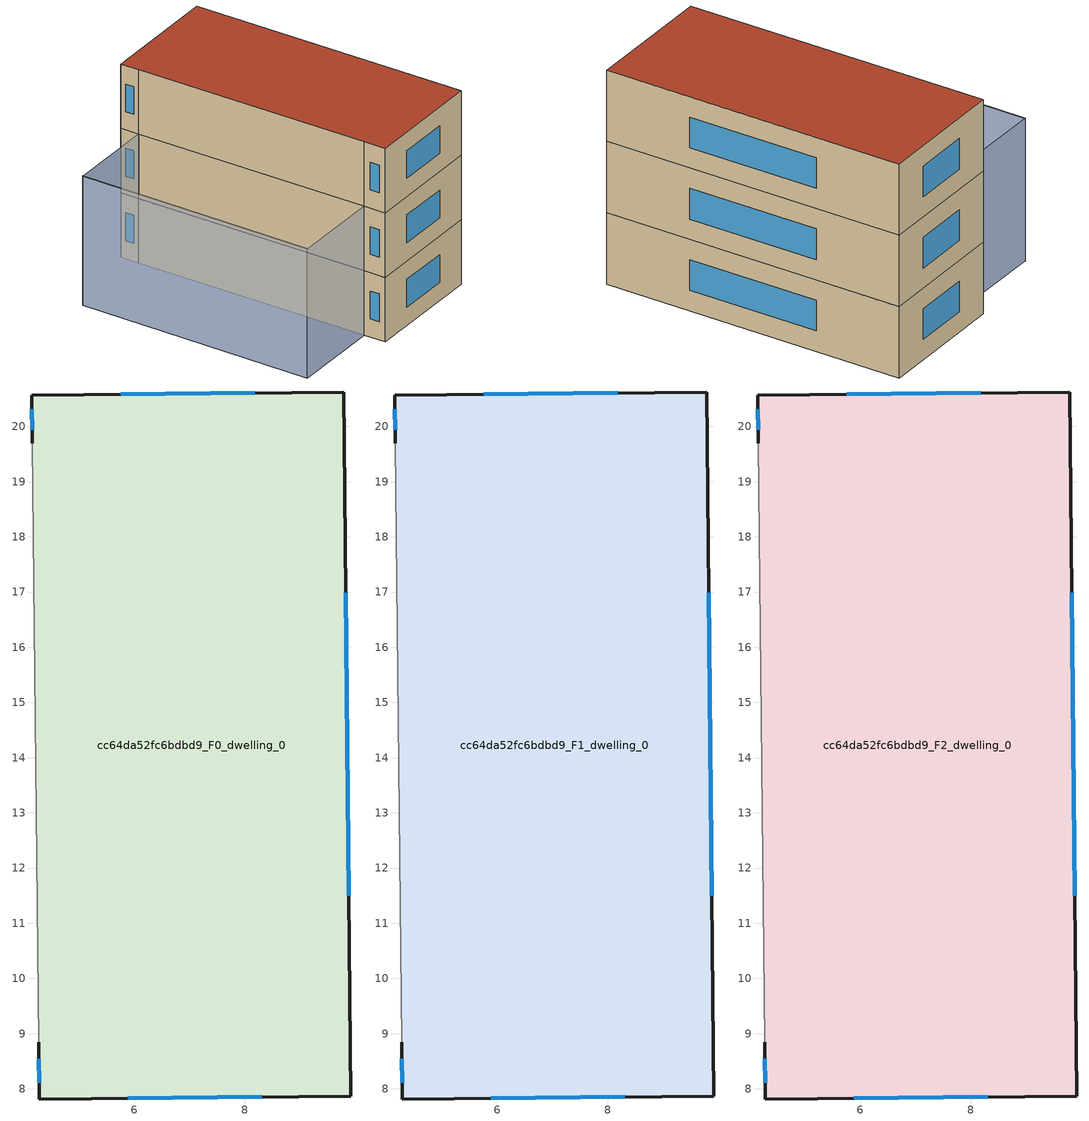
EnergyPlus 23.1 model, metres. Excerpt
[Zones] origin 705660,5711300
cc64da52fc6bdbd9_F0_dwelling_0
 floor ground (EU_floor_Construction): 9.79,20.62 9.92,7.87 4.28,7.82 4.26,8.84 4.15,19.69 4.14,20.56 z0
 wall outside (EU_wall_Construction): 4.26,8.84 4.28,7.82 9.92,7.87 9.79,20.62 4.14,20.56 4.15,19.69 z0:3
 wall adiabatic (EU_wall_Construction): 4.15,19.69 4.26,8.84 z0:3
 window (EU_Window_Construction): 4.27,8.55 4.27,8.11 / 4.14,20.31 4.15,19.94 / 8.18,20.61 5.75,20.58 / 9.88,11.5 9.82,16.99 / 5.88,7.83 8.31,7.85 z0.85:2.15
cc64da52fc6bdbd9_F1_dwelling_0
 floor to cc64da52fc6bdbd9_F0_dwelling_0 (EU_floor_Construction): 9.79,20.62 9.92,7.87 4.28,7.82 4.26,8.84 4.15,19.69 4.14,20.56 z3
 wall outside (EU_wall_Construction): 4.26,8.84 4.28,7.82 9.92,7.87 9.79,20.62 4.14,20.56 4.15,19.69 z3:6
 wall adiabatic (EU_wall_Construction): 4.15,19.69 4.26,8.84 z3:6
 window (EU_Window_Construction): 4.27,8.55 4.27,8.11 / 4.14,20.31 4.15,19.94 / 8.18,20.61 5.75,20.58 / 9.88,11.5 9.82,16.99 / 5.88,7.83 8.31,7.85 z3.85:5.15
cc64da52fc6bdbd9_F2_dwelling_0
 floor to cc64da52fc6bdbd9_F1_dwelling_0 (EU_floor_Construction): 9.79,20.62 9.92,7.87 4.28,7.82 4.26,8.84 4.15,19.69 4.14,20.56 z6
 wall outside (EU_wall_Construction): 4.26,8.84 4.28,7.82 9.92,7.87 9.79,20.62 4.14,20.56 4.15,19.69 z6:9
 wall adiabatic (EU_wall_Construction): 4.15,19.69 4.26,8.84 z6:9
 window (EU_Window_Construction): 4.27,8.55 4.27,8.11 / 4.14,20.31 4.15,19.94 / 8.18,20.61 5.75,20.58 / 9.88,11.5 9.82,16.99 / 5.88,7.83 8.31,7.85 z6.85:8.15
 roof outside (EU_roof_Construction): 9.92,7.87 9.79,20.62 4.14,20.56 4.15,19.69 4.26,8.84 4.28,7.82 z9
shading: 0.06,19.7 0.09,8.83 / 4.26,8.84 0.07,8.83 / 0.07,8.83 0.04,19.68 / 0.04,19.68 4.23,19.7 / 4.23,19.7 4.26,8.84 z0:6
[Building]
EU S2 Campaign: North Axis=0; Terrain=City; Solar Distribution=FullExterior
[Site:Location]
London: Latitude=51.5; Longitude=-0.5; Time Zone=0; Elevation=25
[SizingPeriod:WeatherFileDays]
AnnualSizingPeriod: Begin Month=1; Begin Day of Month=1; End Month=12; End Day of Month=31; Day of Week for Start Day=Monday; Use Weather File Daylight Saving Period=No; Use Weather File Rain and Snow Indicators=No
[MATERIAL]
EU_InternalMass_Material: Roughness=MediumRough; Thickness=0.1; Conductivity=1; Density=1800; Specific Heat=900; Thermal Absorptance=0.9; Solar Absorptance=0.7; Visible Absorptance=0.7
[MATERIAL:NOMASS] Roughness=MediumRough; Thermal Absorptance=0.9; Solar Absorptance=0.7; Visible Absorptance=0.7
Name | Thermal Resistance
EU_wall_NoMass | 0.71061
EU_roof_NoMass | 2.41608
EU_floor_NoMass | 1.75078
[WINDOWMATERIAL:SIMPLEGLAZINGSYSTEM]
EU_Window_SimpleGlazing: UFactor=2.64892; Solar Heat Gain Coefficient=0.76; Visible Transmittance=0.76
[CONSTRUCTION]
EU_wall_Construction: EU_wall_NoMass
EU_roof_Construction: EU_roof_NoMass
EU_floor_Construction: EU_floor_NoMass
EU_Window_Construction: EU_Window_SimpleGlazing
EU_InternalMass_Construction: EU_InternalMass_Material
[ZONE] Type=1; Multiplier=1; Ceiling Height=autocalculate; Floor Area=autocalculate; Part of Total Floor Area=Yes
Name | Volume
cc64da52fc6bdbd9_F0_dwelling_0 | 215.971
cc64da52fc6bdbd9_F1_dwelling_0; cc64da52fc6bdbd9_F2_dwelling_0 | 215.97
[INTERNALMASS] Construction=EU_InternalMass_Construction; Surface Area=71.9899
Name | Zone or ZoneList
cc64da52fc6bdbd9_F0_dwelling_0_EU_InternalMass | cc64da52fc6bdbd9_F0_dwelling_0
cc64da52fc6bdbd9_F1_dwelling_0_EU_InternalMass | cc64da52fc6bdbd9_F1_dwelling_0
cc64da52fc6bdbd9_F2_dwelling_0_EU_InternalMass | cc64da52fc6bdbd9_F2_dwelling_0
[OTHEREQUIPMENT] Fuel Type=Electricity; Design Level Calculation Method=Watts/Area; Power per Zone Floor Area=1; Fraction Latent=0; Fraction Radiant=0; Fraction Lost=0; Carbon Dioxide Generation Rate=0; EndUse Subcategory=EU_Step8_InternalGains
Name | Zone or ZoneList or Space or SpaceList | Schedule
EU_Step8_InternalGain_cc64da52fc6bdbd9_F0_dwelling_0_f000 | cc64da52fc6bdbd9_F0_dwelling_0 | EU_Step8_GainSchedule_cc64da52fc6bdbd9_F0_dwelling_0_f000
EU_Step8_InternalGain_cc64da52fc6bdbd9_F1_dwelling_0_f000 | cc64da52fc6bdbd9_F1_dwelling_0 | EU_Step8_GainSchedule_cc64da52fc6bdbd9_F1_dwelling_0_f000
EU_Step8_InternalGain_cc64da52fc6bdbd9_F2_dwelling_0_f000 | cc64da52fc6bdbd9_F2_dwelling_0 | EU_Step8_GainSchedule_cc64da52fc6bdbd9_F2_dwelling_0_f000
[ZONEVENTILATION:DESIGNFLOWRATE] Schedule=EU_AlwaysOn; Design Flow Rate Calculation Method=AirChanges/Hour; Air Changes per Hour=0.496673; Ventilation Type=Natural; Fan Pressure Rise=0; Fan Total Efficiency=1; Constant Term Coefficient=1; Temperature Term Coefficient=0; Velocity Term Coefficient=0; Velocity Squared Term Coefficient=0; Minimum Indoor Temperature=-100; Maximum Indoor Temperature=100; Delta Temperature=-100; Minimum Outdoor Temperature=-100; Maximum Outdoor Temperature=100; Maximum Wind Speed=40
Name | Zone or ZoneList or Space or SpaceList
EU_ConstantAir_cc64da52fc6bdbd9_F0_dwelling_0 | cc64da52fc6bdbd9_F0_dwelling_0
EU_ConstantAir_cc64da52fc6bdbd9_F1_dwelling_0 | cc64da52fc6bdbd9_F1_dwelling_0
EU_ConstantAir_cc64da52fc6bdbd9_F2_dwelling_0 | cc64da52fc6bdbd9_F2_dwelling_0
[HVACTEMPLATE:THERMOSTAT] Constant Heating Setpoint=20; Constant Cooling Setpoint=50
EU_HeatOnly_cc64da52fc6bdbd9_F0_dwelling_0; EU_HeatOnly_cc64da52fc6bdbd9_F1_dwelling_0; EU_HeatOnly_cc64da52fc6bdbd9_F2_dwelling_0
[HVACTEMPLATE:ZONE:IDEALLOADSAIRSYSTEM] System Availability Schedule=EU_AlwaysOn; Maximum Heating Supply Air Temperature=50; Minimum Cooling Supply Air Temperature=13; Maximum Heating Supply Air Humidity Ratio=0.0156; Minimum Cooling Supply Air Humidity Ratio=0.0077; Heating Limit=NoLimit; Cooling Limit=NoLimit; Heating Availability Schedule=EU_AlwaysOn; Cooling Availability Schedule=EU_CoolingOff; Dehumidification Control Type=ConstantSensibleHeatRatio; Cooling Sensible Heat Ratio=0.7; Dehumidification Setpoint=60; Humidification Control Type=None; Humidification Setpoint=30; Outdoor Air Method=None; Outdoor Air Flow Rate per Person=0.00944; Outdoor Air Flow Rate per Zone Floor Area=0; Outdoor Air Flow Rate per Zone=0; Demand Controlled Ventilation Type=None; Outdoor Air Economizer Type=NoEconomizer; Heat Recovery Type=None; Sensible Heat Recovery Effectiveness=0.7; Latent Heat Recovery Effectiveness=0.65
Name | Template Thermostat
cc64da52fc6bdbd9_F0_dwelling_0 | EU_HeatOnly_cc64da52fc6bdbd9_F0_dwelling_0
cc64da52fc6bdbd9_F1_dwelling_0 | EU_HeatOnly_cc64da52fc6bdbd9_F1_dwelling_0
cc64da52fc6bdbd9_F2_dwelling_0 | EU_HeatOnly_cc64da52fc6bdbd9_F2_dwelling_0
[SIZING:ZONE] Zone Cooling Design Supply Air Temperature Input Method=SupplyAirTemperature; Zone Cooling Design Supply Air Temperature=13; Zone Heating Design Supply Air Temperature Input Method=SupplyAirTemperature; Zone Heating Design Supply Air Temperature=50; Zone Cooling Design Supply Air Humidity Ratio=0.008; Zone Heating Design Supply Air Humidity Ratio=0.008; Cooling Design Air Flow Method=DesignDay; Cooling Design Air Flow Rate=0; Cooling Minimum Air Flow per Zone Floor Area=0.000762; Cooling Minimum Air Flow=0; Cooling Minimum Air Flow Fraction=0.2; Heating Design Air Flow Method=DesignDay; Heating Design Air Flow Rate=0; Heating Maximum Air Flow per Zone Floor Area=0.002032; Heating Maximum Air Flow=0.141576; Heating Maximum Air Flow Fraction=0.3; Account for Dedicated Outdoor Air System=No; Dedicated Outdoor Air System Control Strategy=NeutralSupplyAir; Dedicated Outdoor Air Low Setpoint Temperature for Design=autosize; Dedicated Outdoor Air High Setpoint Temperature for Design=autosize; Zone Load Sizing Method=Sensible Load Only No Latent Load; Zone Latent Cooling Design Supply Air Humidity Ratio Input Method=HumidityRatioDifference; Zone Cooling Design Supply Air Humidity Ratio Difference=0.005; Zone Latent Heating Design Supply Air Humidity Ratio Input Method=HumidityRatioDifference; Zone Humidification Design Supply Air Humidity Ratio Difference=0.005
cc64da52fc6bdbd9_F0_dwelling_0; cc64da52fc6bdbd9_F1_dwelling_0; cc64da52fc6bdbd9_F2_dwelling_0
[SCHEDULE:CONSTANT]
Name | Hourly Value
EU_AlwaysOn | 1
EU_CoolingOff | 0
[SCHEDULE:FILE] Column Number=1; Rows to Skip at Top=0; Number of Hours of Data=8760; Column Separator=Comma; Interpolate to Timestep=No; Minutes per Item=60; Adjust Schedule for Daylight Savings=Yes
Name | File
EU_Step8_GainSchedule_cc64da52fc6bdbd9_F0_dwelling_0_f000 | ../../schedules/cc64da52fc6bdbd9/cc64da52fc6bdbd9_F0_dwelling_0_f000_gain.csv
EU_Step8_GainSchedule_cc64da52fc6bdbd9_F1_dwelling_0_f000 | ../../schedules/cc64da52fc6bdbd9/cc64da52fc6bdbd9_F1_dwelling_0_f000_gain.csv
EU_Step8_GainSchedule_cc64da52fc6bdbd9_F2_dwelling_0_f000 | ../../schedules/cc64da52fc6bdbd9/cc64da52fc6bdbd9_F2_dwelling_0_f000_gain.csv
